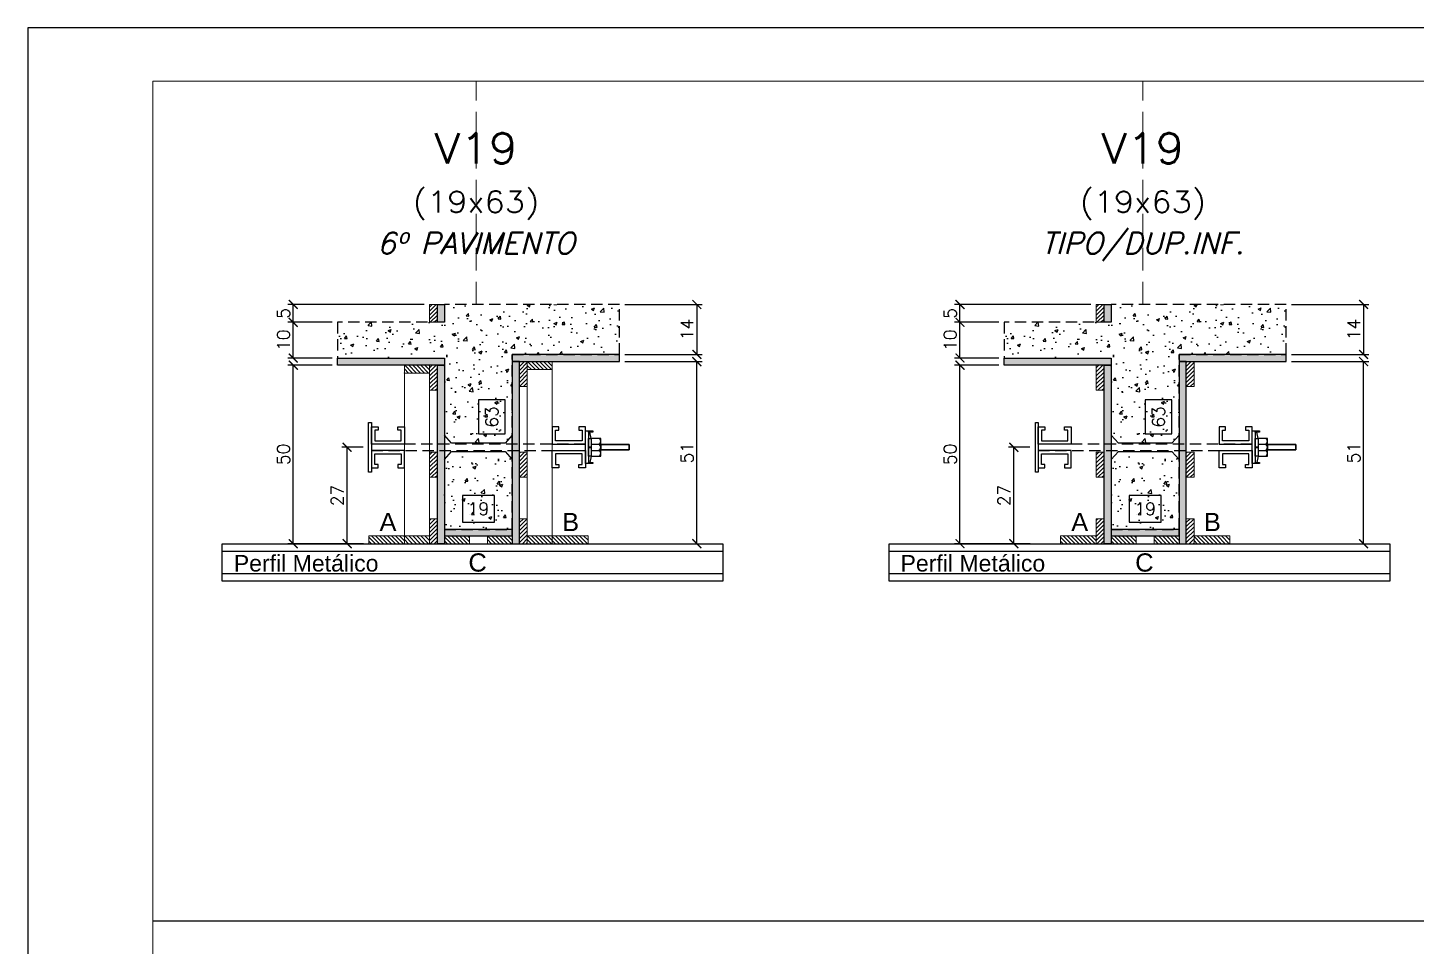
# Model space of a CAD drawing. Extents: x -23436 to 4767, y -4638 to 9755.
# Drawn here: x -17506 to -16729, y 18 to 532 of the extents above; entities that cross this region are included whole.
import ezdxf
from ezdxf.enums import TextEntityAlignment as Align

# ---------------------------------------------------------------- set-up
doc = ezdxf.new("R2010")
doc.units = 0
doc.header["$PDMODE"] = 2
doc.header["$PDSIZE"] = 10
doc.linetypes.add('CABLIN', pattern=[0.35, 0.25, -0.1])
doc.linetypes.add('HIDDEN', pattern=[9.525, 6.35, -3.175])
doc.layers.get('0').update_dxf_attribs({"lineweight": 13})
doc.layers.get('Defpoints').update_dxf_attribs({"lineweight": 13})
for name, color, linetype in [('Barra de Ancoragem', 20, 'Continuous'), ('Concreto', 250, 'HIDDEN'), ('Cota', 4, 'Continuous'), ('Cota Seção (2x)', 4, 'Continuous'), ('Hachura', 252, 'CABLIN'), ('MB Logo', 255, 'Continuous'), ('Painéis', 200, 'Continuous'), ('Perfil Metálico', 224, 'Continuous'), ('Texto de Titulo', 7, 'Continuous'), ('Texto Qtd Sarr', 242, 'Continuous'), ('Tubo de PVC', 51, 'Continuous')]:
    doc.layers.add(name, color=color, linetype=linetype)
for name, color, linetype, lineweight in [('FOLHA MB', 7, 'Continuous', 13), ('Madeira', 100, 'Continuous', 13), ('Texto Seção', 7, 'Continuous', 15)]:
    doc.layers.add(name, color=color, linetype=linetype, lineweight=lineweight)
doc.layers.add('Laje_Perimetro', color=7, linetype='Continuous', plot=False)
doc.styles.add('ARIAL', font='arial.ttf', dxfattribs={"oblique": 15, "height": 25})
doc.styles.add('ROMANS', font='romans.shx')
doc.dimstyles.new('Cota Seção (2x)', dxfattribs={"dimtxt": 7, "dimasz": 5, "dimexe": 3, "dimexo": 3, "dimgap": 2, "dimtad": 3, "dimdec": 1, "dimlfac": 0.5, "dimzin": 12, "dimdsep": 46, "dimtxsty": 'ROMANS', "dimblk": 'ARCHTICK', "dimcen": 0, "dimclrd": 4, "dimclre": 4, "dimclrt": 1, "dimadec": 1, "dimazin": 3, "dimtfac": 1, "dimtdec": 1, "dimtmove": 0, "dimatfit": 3, "dimldrblk": 'OBLIQUE', "dimfxl": 1, "dimtolj": 1, "dimtzin": 12, "dimarcsym": 0})
doc.dimstyles.new('Cota Seção interna', dxfattribs={"dimtxt": 7, "dimasz": 6, "dimexe": 0.18, "dimexo": 2, "dimgap": -4, "dimtad": 3, "dimdec": 1, "dimlfac": 0.5, "dimzin": 12, "dimdsep": 46, "dimtxsty": 'ROMANS', "dimblk": 'ARCHTICK', "dimcen": 0.09, "dimse1": 1, "dimse2": 1, "dimsd1": 1, "dimsd2": 1, "dimclrd": 180, "dimclre": 5, "dimclrt": 1, "dimadec": 0, "dimazin": 3, "dimtfac": 1, "dimtdec": 1, "dimtofl": 0, "dimtmove": 0, "dimatfit": 3, "dimldrblk": 'ARCHTICK', "dimfxl": 1, "dimtolj": 1, "dimtzin": 0, "dimarcsym": 0})
pattern_1 = [(315, (5683.6983, -7986.3843), (1.12253202, 1.12253202), [])]
pattern_2 = [(45, (-8923.2781, 23157.8796), (-1.12253202, 1.12253202), [])]
pattern_3 = [(225, (-25534.1656, -22620.1594), (1.12253202, -1.12253202), [])]
pattern_4 = [(315, (6057.2182, -7986.3843), (1.12253202, 1.12253202), [])]
pattern_5 = [(45, (-8549.7583, 23157.8796), (-1.12253202, 1.12253202), [])]
pattern_6 = [(225, (-25160.6457, -22620.1594), (1.12253202, -1.12253202), [])]

# ---------------------------------------------------------------- blocks, each defined once
blk = doc.blocks.new('A$C169d8357')
at = {"layer": 'FOLHA MB', "color": 1}
for points in [[(0, 1199.94), (0, 149.94), (1485.02, 149.94), (1485.02, 1199.94)], [(70, 1169.94), (70, 179.94), (1455.02, 179.94), (1455.02, 1169.94)]]:
    blk.add_lwpolyline(points, close=True, dxfattribs=at)
blk = doc.blocks.new('*D1081')
at = {"layer": 'Cota Seção (2x)', "color": 180, "lineweight": -2, "transparency": 16777216}
for p, q in [((-17244.92, 270.26), (-17262.92, 270.26)), ((-17262.92, 270.26), (-17262.92, 255.26)), ((-17244.92, 255.26), (-17244.92, 270.26)), ((-17262.92, 255.26), (-17244.92, 255.26))]:
    blk.add_line(p, q, dxfattribs=at)
at = {"layer": 'Defpoints', "color": 0, "transparency": 16777216}
for p in [(-17272.92, 251.26), (-17234.92, 251.26), (-17234.92, 251.26)]:
    blk.add_point(p, dxfattribs=at)
at = {"layer": 'Cota Seção (2x)', "color": 1, "transparency": 16777216, "insert": (-17253.92, 262.76), "char_height": 7, "attachment_point": 5, "style": 'ROMANS'}
blk.add_mtext('\\A1;19', dxfattribs=at)
blk = doc.blocks.new('_ArchTick')
at = {"color": 0, "linetype": 'ByBlock', "const_width": 0.15}
blk.add_lwpolyline([(-0.5, -0.5), (0.5, 0.5)], dxfattribs=at)
blk = doc.blocks.new('*D1082')
at = {"layer": 'Cota', "color": 4, "lineweight": -2, "transparency": 16777216}
for p, q in [((-17171.92, 377.26), (-17128.55, 377.26)), ((-17131.55, 377.26), (-17131.55, 349.26)), ((-17171.92, 349.26), (-17128.55, 349.26))]:
    blk.add_line(p, q, dxfattribs=at)
at = {"layer": 'Defpoints', "color": 0, "transparency": 16777216}
for p in [(-17174.92, 377.26), (-17174.92, 349.26), (-17131.55, 349.26)]:
    blk.add_point(p, dxfattribs=at)
at = {"layer": 'Cota', "color": 4, "lineweight": -2, "transparency": 16777216, "xscale": 5, "yscale": 5, "zscale": 5}
for p, rotation in [((-17131.55, 377.26), 90), ((-17131.55, 349.26), 270)]:
    blk.add_blockref('_ArchTick', p, dxfattribs=dict(at, rotation=rotation))
at = {"layer": 'Cota', "color": 1, "transparency": 16777216, "insert": (-17137.05, 363.26), "char_height": 7, "attachment_point": 5, "rotation": 90, "style": 'ROMANS'}
blk.add_mtext('\\A1;14', dxfattribs=at)
blk = doc.blocks.new('_OBLIQUE')
at = {"color": 0, "linetype": 'ByBlock', "lineweight": -2}
for p, q in [((0, 0), (-1, 0)), ((-0.5, -0.5), (0.5, 0.5))]:
    blk.add_line(p, q, dxfattribs=at)
blk = doc.blocks.new('DSADSAD')
at = {"layer": 'Barra de Ancoragem'}
for p, q in [((-12990.96, 7698.42), (-13009.22, 7698.42)), ((-13005.1, 7696.87), (-13008.63, 7697.64)), ((-12995.08, 7696.87), (-12991.55, 7697.64))]:
    blk.add_line(p, q, dxfattribs=at)
at = {"layer": 'Barra de Ancoragem', "flags": 128}
for points in [[(-13009.22, 7700.2), (-12990.96, 7700.2), (-12990.96, 7698.42), (-13009.22, 7698.42)], [(-13008.63, 7698.42), (-13008.63, 7696.05), (-13009.22, 7696.05), (-13009.22, 7698.42)], [(-12995.08, 7698.42), (-12995.08, 7696.87), (-13005.1, 7696.87), (-13005.1, 7698.42)], [(-12990.96, 7698.42), (-12990.96, 7696.05), (-12991.55, 7696.05), (-12991.55, 7698.42)]]:
    blk.add_lwpolyline(points, close=True, dxfattribs=at)
for points in [[(-13005.1, 7696.87), (-13005.1, 7691.61), (-12995.08, 7691.61), (-12995.08, 7696.87)], [(-13000.38, 7696.87), (-13000.38, 7698.42), (-12999.79, 7698.42), (-12999.79, 7696.87), (-13000.38, 7696.87), (-12999.79, 7696.87)]]:
    blk.add_lwpolyline(points, dxfattribs=at)
for points in [[(-13001.86, 7696.87), (-13001.86, 7692.79, 0.666667), (-12998.32, 7692.79, 0.666667)], [(-12998.32, 7696.87), (-12998.32, 7692.79, 0.729796), (-12995.08, 7692.79, 0.729796)]]:
    blk.add_lwpolyline(points, format="xyb", dxfattribs=at)
at = {"layer": 'Barra de Ancoragem'}
blk.add_arc((-13003.48, 7693.31), 1.7, 197.75636, 342.24364, dxfattribs=at)
blk = doc.blocks.new('*D1083')
at = {"layer": 'Cota', "color": 4, "lineweight": -2, "transparency": 16777216}
for p, q in [((-17318.44, 297.26), (-17330.49, 297.26)), ((-17327.49, 243.26), (-17327.49, 297.26)), ((-17318.32, 243.26), (-17330.49, 243.26))]:
    blk.add_line(p, q, dxfattribs=at)
at = {"layer": 'Defpoints', "color": 0, "transparency": 16777216}
for p in [(-17327.49, 297.26), (-17315.44, 297.26), (-17315.32, 243.26)]:
    blk.add_point(p, dxfattribs=at)
at = {"layer": 'Cota', "color": 4, "lineweight": -2, "transparency": 16777216, "xscale": 5, "yscale": 5, "zscale": 5}
for p, rotation in [((-17327.49, 297.26), 90), ((-17327.49, 243.26), 270)]:
    blk.add_blockref('_ArchTick', p, dxfattribs=dict(at, rotation=rotation))
at = {"layer": 'Cota', "color": 1, "transparency": 16777216, "insert": (-17332.99, 270.26), "char_height": 7, "attachment_point": 5, "rotation": 90, "style": 'ROMANS'}
blk.add_mtext('\\A1;27', dxfattribs=at)
blk = doc.blocks.new('*D1084')
at = {"layer": 'Cota', "color": 4, "lineweight": -2, "transparency": 16777216}
for p, q in [((-17171.92, 345.26), (-17128.55, 345.26)), ((-17131.55, 243.26), (-17131.55, 345.26)), ((-17189.52, 243.26), (-17128.55, 243.26))]:
    blk.add_line(p, q, dxfattribs=at)
at = {"layer": 'Defpoints', "color": 0, "transparency": 16777216}
for p in [(-17174.92, 345.26), (-17131.55, 345.26), (-17192.52, 243.26)]:
    blk.add_point(p, dxfattribs=at)
at = {"layer": 'Cota', "color": 4, "lineweight": -2, "transparency": 16777216, "xscale": 5, "yscale": 5, "zscale": 5}
for p, rotation in [((-17131.55, 345.26), 90), ((-17131.55, 243.26), 270)]:
    blk.add_blockref('_ArchTick', p, dxfattribs=dict(at, rotation=rotation))
at = {"layer": 'Cota', "color": 1, "transparency": 16777216, "insert": (-17137.05, 294.26), "char_height": 7, "attachment_point": 5, "rotation": 90, "style": 'ROMANS'}
blk.add_mtext('\\A1;51', dxfattribs=at)
blk = doc.blocks.new('*D1085')
at = {"layer": 'Cota Seção (2x)', "color": 180, "lineweight": -2, "transparency": 16777216}
for p, q in [((-17238.92, 323.76), (-17253.92, 323.76)), ((-17253.92, 323.76), (-17253.92, 304.76)), ((-17238.92, 304.76), (-17238.92, 323.76)), ((-17253.92, 304.76), (-17238.92, 304.76))]:
    blk.add_line(p, q, dxfattribs=at)
at = {"layer": 'Defpoints', "color": 0, "transparency": 16777216}
for p in [(-17234.92, 377.26), (-17234.92, 377.26), (-17234.92, 251.26)]:
    blk.add_point(p, dxfattribs=at)
at = {"layer": 'Cota Seção (2x)', "color": 1, "transparency": 16777216, "insert": (-17246.42, 314.26), "char_height": 7, "attachment_point": 5, "rotation": 90, "style": 'ROMANS'}
blk.add_mtext('\\A1;63', dxfattribs=at)
blk = doc.blocks.new('*D1078')
at = {"layer": 'Cota', "color": 4, "lineweight": -2, "transparency": 16777216}
for p, q in [((-17335.92, 343.26), (-17360.65, 343.26)), ((-17357.65, 243.26), (-17357.65, 343.26)), ((-17318.32, 243.26), (-17360.65, 243.26))]:
    blk.add_line(p, q, dxfattribs=at)
at = {"layer": 'Defpoints', "color": 0, "transparency": 16777216}
for p in [(-17357.65, 343.26), (-17332.92, 343.26), (-17315.32, 243.26)]:
    blk.add_point(p, dxfattribs=at)
at = {"layer": 'Cota', "color": 4, "lineweight": -2, "transparency": 16777216, "xscale": 5, "yscale": 5, "zscale": 5}
for p, rotation in [((-17357.65, 343.26), 90), ((-17357.65, 243.26), 270)]:
    blk.add_blockref('_ArchTick', p, dxfattribs=dict(at, rotation=rotation))
at = {"layer": 'Cota', "color": 1, "transparency": 16777216, "insert": (-17363.15, 293.26), "char_height": 7, "attachment_point": 5, "rotation": 90, "style": 'ROMANS'}
blk.add_mtext('\\A1;50', dxfattribs=at)
blk = doc.blocks.new('*D1079')
at = {"layer": 'Cota', "color": 4, "lineweight": -2, "transparency": 16777216}
for p, q in [((-17335.92, 367.26), (-17360.65, 367.26)), ((-17357.65, 347.26), (-17357.65, 367.26)), ((-17335.92, 347.26), (-17360.65, 347.26))]:
    blk.add_line(p, q, dxfattribs=at)
at = {"layer": 'Defpoints', "color": 0, "transparency": 16777216}
for p in [(-17357.65, 367.26), (-17332.92, 367.26), (-17332.92, 347.26)]:
    blk.add_point(p, dxfattribs=at)
at = {"layer": 'Cota', "color": 4, "lineweight": -2, "transparency": 16777216, "xscale": 5, "yscale": 5, "zscale": 5}
for p, rotation in [((-17357.65, 367.26), 90), ((-17357.65, 347.26), 270)]:
    blk.add_blockref('_ArchTick', p, dxfattribs=dict(at, rotation=rotation))
at = {"layer": 'Cota', "color": 1, "transparency": 16777216, "insert": (-17363.15, 357.26), "char_height": 7, "attachment_point": 5, "rotation": 90, "style": 'ROMANS'}
blk.add_mtext('\\A1;10', dxfattribs=at)
blk = doc.blocks.new('*D1080')
at = {"layer": 'Cota', "color": 4, "lineweight": -2, "transparency": 16777216}
for p, q in [((-17284.32, 377.26), (-17360.65, 377.26)), ((-17357.65, 367.26), (-17357.65, 377.26)), ((-17335.92, 367.26), (-17360.65, 367.26))]:
    blk.add_line(p, q, dxfattribs=at)
at = {"layer": 'Defpoints', "color": 0, "transparency": 16777216}
for p in [(-17357.65, 377.26), (-17281.32, 377.26), (-17332.92, 367.26)]:
    blk.add_point(p, dxfattribs=at)
at = {"layer": 'Cota', "color": 4, "lineweight": -2, "transparency": 16777216, "xscale": 5, "yscale": 5, "zscale": 5}
for p, rotation in [((-17357.65, 377.26), 90), ((-17357.65, 367.26), 270)]:
    blk.add_blockref('_ArchTick', p, dxfattribs=dict(at, rotation=rotation))
at = {"layer": 'Cota', "color": 1, "transparency": 16777216, "insert": (-17363.15, 372.26), "char_height": 7, "attachment_point": 5, "rotation": 90, "style": 'ROMANS'}
blk.add_mtext('\\A1;5', dxfattribs=at)
blk = doc.blocks.new('titulo1')
at = {"layer": 'Defpoints', "color": 252, "linetype": 'HIDDEN', "ltscale": 2}
blk.add_line((0, 0), (0, 125), dxfattribs=at)
at = {"layer": 'Defpoints', "style": 'ROMANS', "oblique": 15}
blk.add_attdef('FOLHA', text='', height=10, dxfattribs=at).set_placement((0, 15.58), align=Align.MIDDLE_CENTER)
at = {"layer": 'Texto Qtd Sarr', "color": 3, "style": 'ROMANS', "oblique": 15}
for tag, height, p in [('TITULO', 17, (0, 71.45)), ('SEÇÃO', 12, (0, 41.55))]:
    blk.add_attdef(tag, text='', height=height, dxfattribs=at).set_placement(p, align=Align.MIDDLE_CENTER)
blk = doc.blocks.new('*D1070')
at = {"layer": 'Cota Seção (2x)', "color": 180, "lineweight": -2, "transparency": 16777216}
for p, q in [((-16871.4, 270.26), (-16889.4, 270.26)), ((-16889.4, 270.26), (-16889.4, 255.26)), ((-16871.4, 255.26), (-16871.4, 270.26)), ((-16889.4, 255.26), (-16871.4, 255.26))]:
    blk.add_line(p, q, dxfattribs=at)
at = {"layer": 'Defpoints', "color": 0, "transparency": 16777216}
for p in [(-16899.4, 251.26), (-16861.4, 251.26), (-16861.4, 251.26)]:
    blk.add_point(p, dxfattribs=at)
at = {"layer": 'Cota Seção (2x)', "color": 1, "transparency": 16777216, "insert": (-16880.4, 262.76), "char_height": 7, "attachment_point": 5, "style": 'ROMANS'}
blk.add_mtext('\\A1;19', dxfattribs=at)
blk = doc.blocks.new('*D1071')
at = {"layer": 'Cota', "color": 4, "lineweight": -2, "transparency": 16777216}
for p, q in [((-16798.4, 377.26), (-16755.03, 377.26)), ((-16758.03, 377.26), (-16758.03, 349.26)), ((-16798.4, 349.26), (-16755.03, 349.26))]:
    blk.add_line(p, q, dxfattribs=at)
at = {"layer": 'Defpoints', "color": 0, "transparency": 16777216}
for p in [(-16801.4, 377.26), (-16801.4, 349.26), (-16758.03, 349.26)]:
    blk.add_point(p, dxfattribs=at)
at = {"layer": 'Cota', "color": 4, "lineweight": -2, "transparency": 16777216, "xscale": 5, "yscale": 5, "zscale": 5}
for p, rotation in [((-16758.03, 377.26), 90), ((-16758.03, 349.26), 270)]:
    blk.add_blockref('_ArchTick', p, dxfattribs=dict(at, rotation=rotation))
at = {"layer": 'Cota', "color": 1, "transparency": 16777216, "insert": (-16763.53, 363.26), "char_height": 7, "attachment_point": 5, "rotation": 90, "style": 'ROMANS'}
blk.add_mtext('\\A1;14', dxfattribs=at)
blk = doc.blocks.new('*D1072')
at = {"layer": 'Cota', "color": 4, "lineweight": -2, "transparency": 16777216}
for p, q in [((-16944.92, 297.26), (-16956.97, 297.26)), ((-16953.97, 243.26), (-16953.97, 297.26)), ((-16944.8, 243.26), (-16956.97, 243.26))]:
    blk.add_line(p, q, dxfattribs=at)
at = {"layer": 'Defpoints', "color": 0, "transparency": 16777216}
for p in [(-16953.97, 297.26), (-16941.92, 297.26), (-16941.8, 243.26)]:
    blk.add_point(p, dxfattribs=at)
at = {"layer": 'Cota', "color": 4, "lineweight": -2, "transparency": 16777216, "xscale": 5, "yscale": 5, "zscale": 5}
for p, rotation in [((-16953.97, 297.26), 90), ((-16953.97, 243.26), 270)]:
    blk.add_blockref('_ArchTick', p, dxfattribs=dict(at, rotation=rotation))
at = {"layer": 'Cota', "color": 1, "transparency": 16777216, "insert": (-16959.47, 270.26), "char_height": 7, "attachment_point": 5, "rotation": 90, "style": 'ROMANS'}
blk.add_mtext('\\A1;27', dxfattribs=at)
blk = doc.blocks.new('*D1073')
at = {"layer": 'Cota', "color": 4, "lineweight": -2, "transparency": 16777216}
for p, q in [((-16798.4, 345.26), (-16755.03, 345.26)), ((-16758.03, 243.26), (-16758.03, 345.26)), ((-16816, 243.26), (-16755.03, 243.26))]:
    blk.add_line(p, q, dxfattribs=at)
at = {"layer": 'Defpoints', "color": 0, "transparency": 16777216}
for p in [(-16801.4, 345.26), (-16758.03, 345.26), (-16819, 243.26)]:
    blk.add_point(p, dxfattribs=at)
at = {"layer": 'Cota', "color": 4, "lineweight": -2, "transparency": 16777216, "xscale": 5, "yscale": 5, "zscale": 5}
for p, rotation in [((-16758.03, 345.26), 90), ((-16758.03, 243.26), 270)]:
    blk.add_blockref('_ArchTick', p, dxfattribs=dict(at, rotation=rotation))
at = {"layer": 'Cota', "color": 1, "transparency": 16777216, "insert": (-16763.53, 294.26), "char_height": 7, "attachment_point": 5, "rotation": 90, "style": 'ROMANS'}
blk.add_mtext('\\A1;51', dxfattribs=at)
blk = doc.blocks.new('*D1074')
at = {"layer": 'Cota Seção (2x)', "color": 180, "lineweight": -2, "transparency": 16777216}
for p, q in [((-16865.4, 323.76), (-16880.4, 323.76)), ((-16880.4, 323.76), (-16880.4, 304.76)), ((-16865.4, 304.76), (-16865.4, 323.76)), ((-16880.4, 304.76), (-16865.4, 304.76))]:
    blk.add_line(p, q, dxfattribs=at)
at = {"layer": 'Defpoints', "color": 0, "transparency": 16777216}
for p in [(-16861.4, 377.26), (-16861.4, 377.26), (-16861.4, 251.26)]:
    blk.add_point(p, dxfattribs=at)
at = {"layer": 'Cota Seção (2x)', "color": 1, "transparency": 16777216, "insert": (-16872.9, 314.26), "char_height": 7, "attachment_point": 5, "rotation": 90, "style": 'ROMANS'}
blk.add_mtext('\\A1;63', dxfattribs=at)
blk = doc.blocks.new('*D1075')
at = {"layer": 'Cota', "color": 4, "lineweight": -2, "transparency": 16777216}
for p, q in [((-16962.4, 343.26), (-16987.13, 343.26)), ((-16984.13, 243.26), (-16984.13, 343.26)), ((-16944.8, 243.26), (-16987.13, 243.26))]:
    blk.add_line(p, q, dxfattribs=at)
at = {"layer": 'Defpoints', "color": 0, "transparency": 16777216}
for p in [(-16984.13, 343.26), (-16959.4, 343.26), (-16941.8, 243.26)]:
    blk.add_point(p, dxfattribs=at)
at = {"layer": 'Cota', "color": 4, "lineweight": -2, "transparency": 16777216, "xscale": 5, "yscale": 5, "zscale": 5}
for p, rotation in [((-16984.13, 343.26), 90), ((-16984.13, 243.26), 270)]:
    blk.add_blockref('_ArchTick', p, dxfattribs=dict(at, rotation=rotation))
at = {"layer": 'Cota', "color": 1, "transparency": 16777216, "insert": (-16989.63, 293.26), "char_height": 7, "attachment_point": 5, "rotation": 90, "style": 'ROMANS'}
blk.add_mtext('\\A1;50', dxfattribs=at)
blk = doc.blocks.new('*D1076')
at = {"layer": 'Cota', "color": 4, "lineweight": -2, "transparency": 16777216}
for p, q in [((-16962.4, 367.26), (-16987.13, 367.26)), ((-16984.13, 347.26), (-16984.13, 367.26)), ((-16962.4, 347.26), (-16987.13, 347.26))]:
    blk.add_line(p, q, dxfattribs=at)
at = {"layer": 'Defpoints', "color": 0, "transparency": 16777216}
for p in [(-16984.13, 367.26), (-16959.4, 367.26), (-16959.4, 347.26)]:
    blk.add_point(p, dxfattribs=at)
at = {"layer": 'Cota', "color": 4, "lineweight": -2, "transparency": 16777216, "xscale": 5, "yscale": 5, "zscale": 5}
for p, rotation in [((-16984.13, 367.26), 90), ((-16984.13, 347.26), 270)]:
    blk.add_blockref('_ArchTick', p, dxfattribs=dict(at, rotation=rotation))
at = {"layer": 'Cota', "color": 1, "transparency": 16777216, "insert": (-16989.63, 357.26), "char_height": 7, "attachment_point": 5, "rotation": 90, "style": 'ROMANS'}
blk.add_mtext('\\A1;10', dxfattribs=at)
blk = doc.blocks.new('*D1077')
at = {"layer": 'Cota', "color": 4, "lineweight": -2, "transparency": 16777216}
for p, q in [((-16910.8, 377.26), (-16987.13, 377.26)), ((-16984.13, 367.26), (-16984.13, 377.26)), ((-16962.4, 367.26), (-16987.13, 367.26))]:
    blk.add_line(p, q, dxfattribs=at)
at = {"layer": 'Defpoints', "color": 0, "transparency": 16777216}
for p in [(-16984.13, 377.26), (-16907.8, 377.26), (-16959.4, 367.26)]:
    blk.add_point(p, dxfattribs=at)
at = {"layer": 'Cota', "color": 4, "lineweight": -2, "transparency": 16777216, "xscale": 5, "yscale": 5, "zscale": 5}
for p, rotation in [((-16984.13, 377.26), 90), ((-16984.13, 367.26), 270)]:
    blk.add_blockref('_ArchTick', p, dxfattribs=dict(at, rotation=rotation))
at = {"layer": 'Cota', "color": 1, "transparency": 16777216, "insert": (-16989.63, 372.26), "char_height": 7, "attachment_point": 5, "rotation": 90, "style": 'ROMANS'}
blk.add_mtext('\\A1;5', dxfattribs=at)

msp = doc.modelspace()

# ---------------------------------------------------------------- hatches: boundary and pattern name
at = {"layer": 'Concreto'}
h = msp.add_hatch(dxfattribs=at)
h.set_pattern_fill('AR-CONC', color=256, scale=2.5)
h.set_pattern_definition([(50, (3050.614, 55.398), (17.931505, -1.568803), [1.875, -20.625]), (355, (3050.614, 55.398), (-3.468783, 18.804803), [1.5, -16.5]), (100.45144, (3052.109, 55.267), (14.462721, 17.236), [1.593505, -17.528553]), (46.1842, (3050.614, 60.398), (26.681033, -4.137982), [2.8125, -30.9375]), (96.63564, (3052.838, 60.053), (23.36655, 24.352965), [2.39026, -26.292844]), (351.18416, (3050.614, 60.398), (23.36655, 24.352965), [2.25, -24.75]), (21, (3053.114, 59.148), (14.922676, -10.065472), [1.875, -20.625]), (326, (3053.114, 59.148), (6.082883, 18.128751), [1.5, -16.5]), (71.45144, (3054.358, 58.31), (21.00556, 8.063279), [1.593505, -17.528553]), (37.5, (3050.6143, 55.398), (0.3039964, 8.3223463), [0, -16.3, 0, -16.75, 0, -16.5625]), (7.5, (3050.614, 55.398), (6.5767384, 9.8602928), [0, -9.55, 0, -15.925, 0, -6.3125]), (327.5, (3045.0393, 55.398), (13.345561, -0.5638718), [0, -6.25, 0, -19.5, 0, -25.875]), (317.5, (3042.539, 55.398), (14.579654, 2.5026246), [0, -8.125, 0, -12.95, 0, -18.375])])
h.paths.add_polyline_path([(-17234.92, 290.48), (-17238.92, 294.98), (-17268.92, 294.98), (-17272.92, 290.48), (-17272.92, 251.26), (-17234.92, 251.26)])
h.paths.add_polyline_path([(-17234.92, 349.26), (-17174.92, 349.26), (-17174.92, 377.26), (-17272.92, 377.26), (-17272.92, 367.26), (-17276.92, 367.26), (-17281.32, 367.26), (-17332.92, 367.26), (-17332.92, 347.26), (-17272.92, 347.26), (-17272.92, 343.26), (-17272.92, 304.04), (-17268.92, 299.54), (-17238.92, 299.54), (-17234.92, 304.04), (-17234.92, 345.26)])
h.paths.add_polyline_path([(-17260.67, 257.51), (-17247.17, 257.51), (-17247.17, 268.01), (-17260.67, 268.01)], flags=24)
h.paths.add_polyline_path([(-17241.17, 307.01), (-17241.17, 321.51), (-17251.67, 321.51), (-17251.67, 307.01)], flags=24)
h = msp.add_hatch(dxfattribs=at)
h.set_pattern_fill('AR-CONC', color=256, scale=2.5)
h.set_pattern_definition([(50, (3424.134, 55.398), (17.931505, -1.568803), [1.875, -20.625]), (355, (3424.134, 55.398), (-3.468783, 18.804803), [1.5, -16.5]), (100.45144, (3425.628, 55.267), (14.462721, 17.236), [1.593505, -17.528553]), (46.1842, (3424.134, 60.398), (26.681033, -4.137982), [2.8125, -30.9375]), (96.63564, (3426.358, 60.053), (23.36655, 24.352965), [2.39026, -26.292844]), (351.18416, (3424.134, 60.398), (23.36655, 24.352965), [2.25, -24.75]), (21, (3426.634, 59.148), (14.922676, -10.065472), [1.875, -20.625]), (326, (3426.634, 59.148), (6.082883, 18.128751), [1.5, -16.5]), (71.45144, (3427.878, 58.31), (21.00556, 8.063279), [1.593505, -17.528553]), (37.5, (3424.134, 55.398), (0.3039964, 8.3223463), [0, -16.3, 0, -16.75, 0, -16.5625]), (7.5, (3424.134, 55.398), (6.5767384, 9.8602928), [0, -9.55, 0, -15.925, 0, -6.3125]), (327.5, (3418.559, 55.398), (13.345561, -0.5638718), [0, -6.25, 0, -19.5, 0, -25.875]), (317.5, (3416.059, 55.398), (14.579654, 2.5026246), [0, -8.125, 0, -12.95, 0, -18.375])])
h.paths.add_polyline_path([(-16861.4, 290.48), (-16865.4, 294.98), (-16895.4, 294.98), (-16899.4, 290.48), (-16899.4, 251.26), (-16861.4, 251.26)])
h.paths.add_polyline_path([(-16861.4, 349.26), (-16801.4, 349.26), (-16801.4, 377.26), (-16899.4, 377.26), (-16899.4, 367.26), (-16903.4, 367.26), (-16907.8, 367.26), (-16959.4, 367.26), (-16959.4, 347.26), (-16899.4, 347.26), (-16899.4, 343.26), (-16899.4, 304.04), (-16895.4, 299.54), (-16865.4, 299.54), (-16861.4, 304.04), (-16861.4, 345.26)])
h.paths.add_polyline_path([(-16887.15, 257.51), (-16873.65, 257.51), (-16873.65, 268.01), (-16887.15, 268.01)], flags=24)
h.paths.add_polyline_path([(-16867.65, 307.01), (-16867.65, 321.51), (-16878.15, 321.51), (-16878.15, 307.01)], flags=24)
at = {"layer": 'Hachura'}
h = msp.add_hatch(dxfattribs=at)
h.set_pattern_fill('ANSI31', color=256, scale=0.5, angle=360, style=0)
h.set_pattern_definition([(45, (-8923.2781, 23281.8796), (-1.12253202, 1.12253202), [])])
h.paths.add_polyline_path([(-17281.32, 367.26), (-17276.92, 367.26), (-17276.92, 377.26), (-17281.32, 377.26)])
h = msp.add_hatch(color=256, dxfattribs=at)
h.dxf.hatch_style = 1
h.paths.add_polyline_path([(-17276.92, 377.26), (-17272.92, 377.26), (-17272.92, 367.26), (-17276.92, 367.26)])
h = msp.add_hatch(dxfattribs=at)
h.set_pattern_fill('ANSI31', color=256, scale=0.5, angle=360, style=0)
h.set_pattern_definition([(45, (-8549.7583, 23281.8796), (-1.12253202, 1.12253202), [])])
h.paths.add_polyline_path([(-16907.8, 367.26), (-16903.4, 367.26), (-16903.4, 377.26), (-16907.8, 377.26)])
h = msp.add_hatch(color=256, dxfattribs=at)
h.dxf.hatch_style = 1
h.paths.add_polyline_path([(-16903.4, 377.26), (-16899.4, 377.26), (-16899.4, 367.26), (-16903.4, 367.26)])
h = msp.add_hatch(color=256, dxfattribs=at)
h.dxf.hatch_style = 1
h.paths.add_polyline_path([(-17332.92, 343.26), (-17332.92, 347.26), (-17272.92, 347.26), (-17272.92, 343.26)])
h = msp.add_hatch(dxfattribs=at)
h.set_pattern_fill('ANSI31', color=256, scale=0.5, angle=270, style=0)
h.set_pattern_definition([(315, (5637.2983, -7890.7843), (1.12253202, 1.12253202), [])])
h.paths.add_polyline_path([(-17281.32, 338.86), (-17281.32, 343.26), (-17295.32, 343.26), (-17295.32, 338.86)])
h = msp.add_hatch(dxfattribs=at)
h.set_pattern_fill('ANSI31', color=256, scale=0.5, angle=180, style=0)
h.set_pattern_definition([(225, (-25534.1656, -22571.3607), (1.12253202, -1.12253202), [])])
h.paths.add_polyline_path([(-17276.92, 343.26), (-17281.32, 343.26), (-17281.32, 329.26), (-17276.92, 329.26)])
h = msp.add_hatch(color=256, dxfattribs=at)
h.dxf.hatch_style = 1
h.paths.add_polyline_path([(-17276.92, 343.26), (-17272.92, 343.26), (-17272.92, 243.26), (-17276.92, 243.26)])
h = msp.add_hatch(color=256, dxfattribs=at)
h.dxf.hatch_style = 1
h.paths.add_polyline_path([(-17174.92, 345.26), (-17174.92, 349.26), (-17234.92, 349.26), (-17234.92, 345.26)])
h = msp.add_hatch(color=256, dxfattribs=at)
h.dxf.hatch_style = 1
h.paths.add_polyline_path([(-17230.92, 345.26), (-17234.92, 345.26), (-17234.92, 243.26), (-17230.92, 243.26)])
h = msp.add_hatch(dxfattribs=at)
h.set_pattern_fill('ANSI31', color=256, scale=0.5, angle=180, style=0)
h.set_pattern_definition([(225, (-25534.1656, -22569.3607), (1.12253202, -1.12253202), [])])
h.paths.add_polyline_path([(-17230.92, 345.26), (-17226.52, 345.26), (-17226.52, 331.26), (-17230.92, 331.26)])
h = msp.add_hatch(dxfattribs=at)
h.set_pattern_fill('ANSI31', color=256, scale=0.5, angle=270, style=0)
h.set_pattern_definition([(315, (5706.0983, -7888.7843), (1.12253202, 1.12253202), [])])
h.paths.add_polyline_path([(-17212.52, 340.86), (-17212.52, 345.26), (-17226.52, 345.26), (-17226.52, 340.86)])
h = msp.add_hatch(color=256, dxfattribs=at)
h.dxf.hatch_style = 1
h.paths.add_polyline_path([(-16959.4, 343.26), (-16959.4, 347.26), (-16899.4, 347.26), (-16899.4, 343.26)])
h = msp.add_hatch(dxfattribs=at)
h.set_pattern_fill('ANSI31', color=256, scale=0.5, angle=180, style=0)
h.set_pattern_definition([(225, (-25160.6457, -22571.3607), (1.12253202, -1.12253202), [])])
h.paths.add_polyline_path([(-16903.4, 343.26), (-16907.8, 343.26), (-16907.8, 329.26), (-16903.4, 329.26)])
h = msp.add_hatch(color=256, dxfattribs=at)
h.dxf.hatch_style = 1
h.paths.add_polyline_path([(-16903.4, 343.26), (-16899.4, 343.26), (-16899.4, 243.26), (-16903.4, 243.26)])
h = msp.add_hatch(color=256, dxfattribs=at)
h.dxf.hatch_style = 1
h.paths.add_polyline_path([(-16801.4, 345.26), (-16801.4, 349.26), (-16861.4, 349.26), (-16861.4, 345.26)])
h = msp.add_hatch(color=256, dxfattribs=at)
h.dxf.hatch_style = 1
h.paths.add_polyline_path([(-16857.4, 345.26), (-16861.4, 345.26), (-16861.4, 243.26), (-16857.4, 243.26)])
h = msp.add_hatch(dxfattribs=at)
h.set_pattern_fill('ANSI31', color=256, scale=0.5, angle=180, style=0)
h.set_pattern_definition([(225, (-25160.6457, -22569.3607), (1.12253202, -1.12253202), [])])
h.paths.add_polyline_path([(-16857.4, 345.26), (-16853, 345.26), (-16853, 331.26), (-16857.4, 331.26)])
h = msp.add_hatch(dxfattribs=at)
h.set_pattern_fill('ANSI31', color=256, scale=0.5, angle=180, style=0)
h.set_pattern_definition(pattern_3)
h.paths.add_polyline_path([(-17276.92, 294.46), (-17281.32, 294.46), (-17281.32, 280.46), (-17276.92, 280.46)])
h = msp.add_hatch(dxfattribs=at)
h.set_pattern_fill('ANSI31', color=256, scale=0.5, angle=180, style=0)
h.set_pattern_definition(pattern_3)
h.paths.add_polyline_path([(-17230.92, 294.46), (-17226.52, 294.46), (-17226.52, 280.46), (-17230.92, 280.46)])
h = msp.add_hatch(dxfattribs=at)
h.set_pattern_fill('ANSI31', color=256, scale=0.5, angle=180, style=0)
h.set_pattern_definition(pattern_6)
h.paths.add_polyline_path([(-16903.4, 294.46), (-16907.8, 294.46), (-16907.8, 280.46), (-16903.4, 280.46)])
h = msp.add_hatch(dxfattribs=at)
h.set_pattern_fill('ANSI31', color=256, scale=0.5, angle=180, style=0)
h.set_pattern_definition(pattern_6)
h.paths.add_polyline_path([(-16857.4, 294.46), (-16853, 294.46), (-16853, 280.46), (-16857.4, 280.46)])
h = msp.add_hatch(dxfattribs=at)
h.set_pattern_fill('ANSI31', color=256, scale=0.5, angle=360, style=0)
h.set_pattern_definition(pattern_2)
h.paths.add_polyline_path([(-17281.32, 243.26), (-17276.92, 243.26), (-17276.92, 257.26), (-17281.32, 257.26)])
h = msp.add_hatch(dxfattribs=at)
h.set_pattern_fill('ANSI31', color=256, scale=0.5, angle=360, style=0)
h.set_pattern_definition(pattern_2)
h.paths.add_polyline_path([(-17226.52, 243.26), (-17230.92, 243.26), (-17230.92, 257.26), (-17226.52, 257.26)])
h = msp.add_hatch(dxfattribs=at)
h.set_pattern_fill('ANSI31', color=256, scale=0.5, angle=360, style=0)
h.set_pattern_definition(pattern_5)
h.paths.add_polyline_path([(-16907.8, 243.26), (-16903.4, 243.26), (-16903.4, 257.26), (-16907.8, 257.26)])
h = msp.add_hatch(dxfattribs=at)
h.set_pattern_fill('ANSI31', color=256, scale=0.5, angle=360, style=0)
h.set_pattern_definition(pattern_5)
h.paths.add_polyline_path([(-16853, 243.26), (-16857.4, 243.26), (-16857.4, 257.26), (-16853, 257.26)])
h = msp.add_hatch(color=256, dxfattribs=at)
h.dxf.hatch_style = 1
h.paths.add_polyline_path([(-17234.92, 247.66), (-17234.92, 251.26), (-17272.92, 251.26), (-17272.92, 247.66)])
h = msp.add_hatch(color=256, dxfattribs=at)
h.dxf.hatch_style = 1
h.paths.add_polyline_path([(-16861.4, 247.66), (-16861.4, 251.26), (-16899.4, 251.26), (-16899.4, 247.66)])
h = msp.add_hatch(dxfattribs=at)
h.set_pattern_fill('ANSI31', color=256, scale=0.5, angle=270, style=0)
h.set_pattern_definition([(315, (5679.2983, -7986.3843), (1.12253202, 1.12253202), [])])
h.paths.add_polyline_path([(-17315.32, 243.26), (-17315.32, 247.66), (-17295.32, 247.66), (-17295.32, 243.26)])
h = msp.add_hatch(dxfattribs=at)
h.set_pattern_fill('ANSI31', color=256, scale=0.5, angle=270, style=0)
h.set_pattern_definition([(315, (5637.2983, -7986.3843), (1.12253202, 1.12253202), [])])
h.paths.add_polyline_path([(-17281.32, 243.26), (-17281.32, 247.66), (-17295.32, 247.66), (-17295.32, 243.26)])
h = msp.add_hatch(dxfattribs=at)
h.set_pattern_fill('ANSI31', color=256, scale=0.5, angle=270, style=0)
h.set_pattern_definition(pattern_1)
h.paths.add_polyline_path([(-17272.92, 243.26), (-17272.92, 247.66), (-17258.92, 247.66), (-17258.92, 243.26)])
h = msp.add_hatch(dxfattribs=at)
h.set_pattern_fill('ANSI31', color=256, scale=0.5, angle=270, style=0)
h.set_pattern_definition(pattern_1)
h.paths.add_polyline_path([(-17234.92, 243.26), (-17234.92, 247.66), (-17248.92, 247.66), (-17248.92, 243.26)])
h = msp.add_hatch(dxfattribs=at)
h.set_pattern_fill('ANSI31', color=256, scale=0.5, angle=270, style=0)
h.set_pattern_definition([(315, (5706.0983, -7986.3843), (1.12253202, 1.12253202), [])])
h.paths.add_polyline_path([(-17212.52, 243.26), (-17212.52, 247.66), (-17226.52, 247.66), (-17226.52, 243.26)])
h = msp.add_hatch(dxfattribs=at)
h.set_pattern_fill('ANSI31', color=256, scale=0.5, angle=270, style=0)
h.set_pattern_definition([(315, (5688.0983, -7986.3843), (1.12253202, 1.12253202), [])])
h.paths.add_polyline_path([(-17192.52, 243.26), (-17192.52, 247.66), (-17212.52, 247.66), (-17212.52, 243.26)])
h = msp.add_hatch(dxfattribs=at)
h.set_pattern_fill('ANSI31', color=256, scale=0.5, angle=270, style=0)
h.set_pattern_definition([(315, (6066.8182, -7986.3843), (1.12253202, 1.12253202), [])])
h.paths.add_polyline_path([(-16927.8, 243.26), (-16927.8, 247.66), (-16907.8, 247.66), (-16907.8, 243.26)])
h = msp.add_hatch(dxfattribs=at)
h.set_pattern_fill('ANSI31', color=256, scale=0.5, angle=270, style=0)
h.set_pattern_definition(pattern_4)
h.paths.add_polyline_path([(-16899.4, 243.26), (-16899.4, 247.66), (-16885.4, 247.66), (-16885.4, 243.26)])
h = msp.add_hatch(dxfattribs=at)
h.set_pattern_fill('ANSI31', color=256, scale=0.5, angle=270, style=0)
h.set_pattern_definition(pattern_4)
h.paths.add_polyline_path([(-16861.4, 243.26), (-16861.4, 247.66), (-16875.4, 247.66), (-16875.4, 243.26)])
h = msp.add_hatch(dxfattribs=at)
h.set_pattern_fill('ANSI31', color=256, scale=0.5, angle=270, style=0)
h.set_pattern_definition([(315, (6047.6182, -7986.3843), (1.12253202, 1.12253202), [])])
h.paths.add_polyline_path([(-16833, 243.26), (-16833, 247.66), (-16853, 247.66), (-16853, 243.26)])

# ---------------------------------------------------------------- linework, layer by layer
at = {"layer": 'Barra de Ancoragem', "flags": 128}
for points in [[(-17315.44, 283.39), (-17315.44, 311.13), (-17313.84, 311.13), (-17313.84, 283.39)], [(-16941.92, 283.39), (-16941.92, 311.13), (-16940.32, 311.13), (-16940.32, 283.39)]]:
    msp.add_lwpolyline(points, close=True, dxfattribs=at)
at = {"layer": 'Barra de Ancoragem'}
for points in [[(-17313.84, 308.74), (-17312, 308.74), (-17310.15, 308.74), (-17310.15, 306.89), (-17312, 306.89), (-17312, 300.88), (-17297.17, 300.88), (-17297.17, 306.89), (-17299.02, 306.89), (-17299.02, 308.74), (-17297.17, 308.74), (-17295.32, 308.74), (-17295.32, 299.04), (-17313.84, 299.04)], [(-17194, 308.74), (-17195.85, 308.74), (-17197.7, 308.74), (-17197.7, 306.89), (-17195.85, 306.89), (-17195.85, 300.88), (-17210.67, 300.88), (-17210.67, 306.89), (-17208.83, 306.89), (-17208.83, 308.74), (-17210.67, 308.74), (-17212.52, 308.74), (-17212.52, 299.04), (-17194, 299.04)], [(-16940.32, 308.74), (-16938.48, 308.74), (-16936.63, 308.74), (-16936.63, 306.89), (-16938.48, 306.89), (-16938.48, 300.88), (-16923.65, 300.88), (-16923.65, 306.89), (-16925.5, 306.89), (-16925.5, 308.74), (-16923.65, 308.74), (-16921.8, 308.74), (-16921.8, 299.04), (-16940.32, 299.04)], [(-16820.48, 308.74), (-16822.33, 308.74), (-16824.18, 308.74), (-16824.18, 306.89), (-16822.33, 306.89), (-16822.33, 300.88), (-16837.15, 300.88), (-16837.15, 306.89), (-16835.31, 306.89), (-16835.31, 308.74), (-16837.15, 308.74), (-16839, 308.74), (-16839, 299.04), (-16820.48, 299.04)], [(-17185.41, 298.73), (-17169.51, 298.73), (-17169.51, 295.79), (-17185.41, 295.79)], [(-17169.51, 295.79), (-17169.51, 298.73), (-17185.41, 298.73), (-17185.41, 295.79)], [(-16811.89, 298.73), (-16795.99, 298.73), (-16795.99, 295.79), (-16811.89, 295.79)], [(-16795.99, 295.79), (-16795.99, 298.73), (-16811.89, 298.73), (-16811.89, 295.79)], [(-17313.84, 285.78), (-17312, 285.78), (-17310.15, 285.78), (-17310.15, 287.63), (-17312, 287.63), (-17312, 293.64), (-17297.17, 293.64), (-17297.17, 287.63), (-17299.02, 287.63), (-17299.02, 285.78), (-17297.17, 285.78), (-17295.32, 285.78), (-17295.32, 295.48), (-17313.84, 295.48)], [(-17194, 285.78), (-17195.85, 285.78), (-17197.7, 285.78), (-17197.7, 287.63), (-17195.85, 287.63), (-17195.85, 293.64), (-17210.67, 293.64), (-17210.67, 287.63), (-17208.83, 287.63), (-17208.83, 285.78), (-17210.67, 285.78), (-17212.52, 285.78), (-17212.52, 295.48), (-17194, 295.48)], [(-16940.32, 285.78), (-16938.48, 285.78), (-16936.63, 285.78), (-16936.63, 287.63), (-16938.48, 287.63), (-16938.48, 293.64), (-16923.65, 293.64), (-16923.65, 287.63), (-16925.5, 287.63), (-16925.5, 285.78), (-16923.65, 285.78), (-16921.8, 285.78), (-16921.8, 295.48), (-16940.32, 295.48)], [(-16820.48, 285.78), (-16822.33, 285.78), (-16824.18, 285.78), (-16824.18, 287.63), (-16822.33, 287.63), (-16822.33, 293.64), (-16837.15, 293.64), (-16837.15, 287.63), (-16835.31, 287.63), (-16835.31, 285.78), (-16837.15, 285.78), (-16839, 285.78), (-16839, 295.48), (-16820.48, 295.48)]]:
    msp.add_lwpolyline(points, close=True, dxfattribs=at)
at = {"layer": 'Barra de Ancoragem', "linetype": 'HIDDEN'}
for points in [[(-17194, 295.48), (-17194, 299.04), (-17313.84, 299.04), (-17313.84, 295.48)], [(-16820.48, 295.48), (-16820.48, 299.04), (-16940.32, 299.04), (-16940.32, 295.48)]]:
    msp.add_lwpolyline(points, close=True, dxfattribs=at)
at = {"layer": 'Concreto'}
for points in [[(-17234.92, 349.26), (-17174.92, 349.26), (-17174.92, 377.26), (-17272.92, 377.26), (-17272.92, 367.26), (-17332.92, 367.26), (-17332.92, 347.26), (-17272.92, 347.26), (-17272.92, 251.26), (-17234.92, 251.26)], [(-16861.4, 349.26), (-16801.4, 349.26), (-16801.4, 377.26), (-16899.4, 377.26), (-16899.4, 367.26), (-16959.4, 367.26), (-16959.4, 347.26), (-16899.4, 347.26), (-16899.4, 251.26), (-16861.4, 251.26)]]:
    msp.add_lwpolyline(points, close=True, dxfattribs=at)
at = {"layer": 'Laje_Perimetro'}
msp.add_lwpolyline([(-16021.36, 532.26), (-17506.38, 532.26), (-17506.38, -517.74), (-16021.36, -517.74)], close=True, dxfattribs=at)
at = {"layer": 'Madeira'}
for points in [[(-17281.32, 367.26), (-17276.92, 367.26), (-17276.92, 377.26), (-17281.32, 377.26)], [(-16907.8, 367.26), (-16903.4, 367.26), (-16903.4, 377.26), (-16907.8, 377.26)], [(-17281.32, 338.86), (-17281.32, 343.26), (-17295.32, 343.26), (-17295.32, 338.86)], [(-17295.32, 343.26), (-17281.32, 343.26), (-17281.32, 243.26), (-17295.32, 243.26)], [(-17276.92, 343.26), (-17281.32, 343.26), (-17281.32, 329.26), (-17276.92, 329.26)], [(-17230.92, 345.26), (-17226.52, 345.26), (-17226.52, 331.26), (-17230.92, 331.26)], [(-17212.52, 340.86), (-17212.52, 345.26), (-17226.52, 345.26), (-17226.52, 340.86)], [(-17212.52, 243.26), (-17226.52, 243.26), (-17226.52, 345.26), (-17212.52, 345.26)], [(-16903.4, 343.26), (-16907.8, 343.26), (-16907.8, 329.26), (-16903.4, 329.26)], [(-16857.4, 345.26), (-16853, 345.26), (-16853, 331.26), (-16857.4, 331.26)], [(-17276.92, 294.46), (-17281.32, 294.46), (-17281.32, 280.46), (-17276.92, 280.46)], [(-17230.92, 294.46), (-17226.52, 294.46), (-17226.52, 280.46), (-17230.92, 280.46)], [(-16903.4, 294.46), (-16907.8, 294.46), (-16907.8, 280.46), (-16903.4, 280.46)], [(-16857.4, 294.46), (-16853, 294.46), (-16853, 280.46), (-16857.4, 280.46)], [(-17281.32, 243.26), (-17276.92, 243.26), (-17276.92, 257.26), (-17281.32, 257.26)], [(-17226.52, 243.26), (-17230.92, 243.26), (-17230.92, 257.26), (-17226.52, 257.26)], [(-16907.8, 243.26), (-16903.4, 243.26), (-16903.4, 257.26), (-16907.8, 257.26)], [(-16853, 243.26), (-16857.4, 243.26), (-16857.4, 257.26), (-16853, 257.26)], [(-17315.32, 243.26), (-17315.32, 247.66), (-17295.32, 247.66), (-17295.32, 243.26)], [(-17281.32, 243.26), (-17281.32, 247.66), (-17295.32, 247.66), (-17295.32, 243.26)], [(-17272.92, 243.26), (-17272.92, 247.66), (-17258.92, 247.66), (-17258.92, 243.26)], [(-17234.92, 243.26), (-17234.92, 247.66), (-17248.92, 247.66), (-17248.92, 243.26)], [(-17212.52, 243.26), (-17212.52, 247.66), (-17226.52, 247.66), (-17226.52, 243.26)], [(-17192.52, 243.26), (-17192.52, 247.66), (-17212.52, 247.66), (-17212.52, 243.26)], [(-16927.8, 243.26), (-16927.8, 247.66), (-16907.8, 247.66), (-16907.8, 243.26)], [(-16899.4, 243.26), (-16899.4, 247.66), (-16885.4, 247.66), (-16885.4, 243.26)], [(-16861.4, 243.26), (-16861.4, 247.66), (-16875.4, 247.66), (-16875.4, 243.26)], [(-16833, 243.26), (-16833, 247.66), (-16853, 247.66), (-16853, 243.26)]]:
    msp.add_lwpolyline(points, close=True, dxfattribs=at)
at = {"layer": 'MB Logo'}
msp.add_line((-17436.38, 32.03), (-16051.36, 32.03), dxfattribs=at)
at = {"layer": 'Painéis'}
for points in [[(-17276.92, 377.26), (-17272.92, 377.26), (-17272.92, 367.26), (-17276.92, 367.26)], [(-16903.4, 377.26), (-16899.4, 377.26), (-16899.4, 367.26), (-16903.4, 367.26)], [(-17332.92, 343.26), (-17332.92, 347.26), (-17272.92, 347.26), (-17272.92, 343.26)], [(-17276.92, 343.26), (-17272.92, 343.26), (-17272.92, 243.26), (-17276.92, 243.26)], [(-17174.92, 345.26), (-17174.92, 349.26), (-17234.92, 349.26), (-17234.92, 345.26)], [(-17230.92, 345.26), (-17234.92, 345.26), (-17234.92, 243.26), (-17230.92, 243.26)], [(-16959.4, 343.26), (-16959.4, 347.26), (-16899.4, 347.26), (-16899.4, 343.26)], [(-16903.4, 343.26), (-16899.4, 343.26), (-16899.4, 243.26), (-16903.4, 243.26)], [(-16801.4, 345.26), (-16801.4, 349.26), (-16861.4, 349.26), (-16861.4, 345.26)], [(-16857.4, 345.26), (-16861.4, 345.26), (-16861.4, 243.26), (-16857.4, 243.26)], [(-17234.92, 247.66), (-17234.92, 251.26), (-17272.92, 251.26), (-17272.92, 247.66)], [(-16861.4, 247.66), (-16861.4, 251.26), (-16899.4, 251.26), (-16899.4, 247.66)]]:
    msp.add_lwpolyline(points, close=True, dxfattribs=at)
at = {"layer": 'Perfil Metálico'}
for points in [[(-17116.91, 222.19), (-17397.38, 222.19), (-17397.38, 243.26), (-17116.91, 243.26)], [(-16743.39, 222.19), (-17023.86, 222.19), (-17023.86, 243.26), (-16743.39, 243.26)]]:
    msp.add_lwpolyline(points, close=True, dxfattribs=at)
for points in [[(-17397.38, 239.1), (-17116.91, 239.1)], [(-17023.86, 239.1), (-16743.39, 239.1)], [(-17116.91, 226.35), (-17397.38, 226.35)], [(-16743.39, 226.35), (-17023.86, 226.35)]]:
    msp.add_lwpolyline(points, dxfattribs=at)
at = {"layer": 'Tubo de PVC'}
for points in [[(-17272.92, 304.04), (-17272.92, 304.04), (-17272.92, 290.48), (-17268.92, 294.98), (-17238.92, 294.98), (-17234.92, 290.48), (-17234.92, 304.04), (-17238.92, 299.54), (-17268.92, 299.54)], [(-16899.4, 304.04), (-16899.4, 304.04), (-16899.4, 290.48), (-16895.4, 294.98), (-16865.4, 294.98), (-16861.4, 290.48), (-16861.4, 304.04), (-16865.4, 299.54), (-16895.4, 299.54)]]:
    msp.add_lwpolyline(points, close=True, dxfattribs=at)

# ---------------------------------------------------------------- block references
at = {"layer": 'Barra de Ancoragem', "rotation": 90.00000000000001}
for p in [(-9493.8, 13297.35), (-9120.28, 13297.35)]:
    msp.add_blockref('DSADSAD', p, dxfattribs=at)
at = {"layer": 'MB Logo'}
msp.add_blockref('A$C169d8357', (-17506.38, -667.68), dxfattribs=at)
at = {"layer": 'Texto Seção'}
ref = msp.add_blockref('titulo1', (-17255.27, 377.26), dxfattribs=at)
ref.add_attrib('TITULO', 'V19', dxfattribs={"layer": 'Texto de Titulo', "color": 7, "height": 17, "style": 'ROMANS', "width": 1.1}).set_placement((-17255.27, 464.76), align=Align.MIDDLE_CENTER)
ref.add_attrib('SEÇÃO', '(19x63)', dxfattribs={"layer": 'Texto de Titulo', "color": 7, "height": 12, "style": 'ROMANS', "width": 1.1}).set_placement((-17255.27, 434.76), align=Align.MIDDLE_CENTER)
ref.add_attrib('REAPROVEITAMENTO', '6º PAVIMENTO', dxfattribs={"layer": 'Texto de Titulo', "color": 7, "height": 12, "style": 'ROMANS', "oblique": 15}).set_placement((-17255.27, 411.63), align=Align.MIDDLE_CENTER)
ref = msp.add_blockref('titulo1', (-16881.75, 377.26), dxfattribs=at)
ref.add_attrib('TITULO', 'V19', dxfattribs={"layer": 'Texto de Titulo', "color": 7, "height": 17, "style": 'ROMANS', "width": 1.1}).set_placement((-16881.75, 464.76), align=Align.MIDDLE_CENTER)
ref.add_attrib('SEÇÃO', '(19x63)', dxfattribs={"layer": 'Texto de Titulo', "color": 7, "height": 12, "style": 'ROMANS', "width": 1.1}).set_placement((-16881.75, 434.76), align=Align.MIDDLE_CENTER)
ref.add_attrib('REAPROVEITAMENTO', 'TIPO/DUP.INF.', dxfattribs={"layer": 'Texto de Titulo', "color": 7, "height": 12, "style": 'ROMANS', "oblique": 15}).set_placement((-16881.75, 411.63), align=Align.MIDDLE_CENTER)

# ---------------------------------------------------------------- texts
at = {"layer": 'Texto Seção', "color": 0, "linetype": 'Continuous', "style": 'ARIAL'}
for s, p in [('A', (-17304.58, 255.39)), ('B', (-17202.27, 255.39)), ('A', (-16917.06, 255.39)), ('B', (-16842.75, 255.39)), ('C', (-17254.36, 232.72)), ('C', (-16880.84, 232.72))]:
    msp.add_text(s, height=10.22, dxfattribs=at).set_placement(p, align=Align.MIDDLE_CENTER)
at = {"layer": 'Texto Seção', "style": 'ARIAL'}
for p in [(-17350.43, 232.28), (-16976.91, 232.28)]:
    msp.add_text('Perfil Metálico', height=9.24, dxfattribs=at).set_placement(p, align=Align.MIDDLE_CENTER)

# ---------------------------------------------------------------- dimensions: what is measured, and where the dimension line sits
at = {"layer": 'Cota'}
for base, p1, p2, picture, middle in [((-17357.65, 377.26), (-17332.92, 367.26), (-17281.32, 377.26), '*D1080', (-17363.15, 372.26)), ((-17131.55, 349.26), (-17174.92, 377.26), (-17174.92, 349.26), '*D1082', (-17137.05, 363.26)), ((-16984.13, 377.26), (-16959.4, 367.26), (-16907.8, 377.26), '*D1077', (-16989.63, 372.26)), ((-16758.03, 349.26), (-16801.4, 377.26), (-16801.4, 349.26), '*D1071', (-16763.53, 363.26)), ((-17357.65, 367.26), (-17332.92, 347.26), (-17332.92, 367.26), '*D1079', (-17363.15, 357.26)), ((-16984.13, 367.26), (-16959.4, 347.26), (-16959.4, 367.26), '*D1076', (-16989.63, 357.26)), ((-17357.65, 343.26), (-17315.32, 243.26), (-17332.92, 343.26), '*D1078', (-17363.15, 293.26)), ((-17131.55, 345.26), (-17192.52, 243.26), (-17174.92, 345.26), '*D1084', (-17137.05, 294.26)), ((-16984.13, 343.26), (-16941.8, 243.26), (-16959.4, 343.26), '*D1075', (-16989.63, 293.26)), ((-16758.03, 345.26), (-16819, 243.26), (-16801.4, 345.26), '*D1073', (-16763.53, 294.26)), ((-17327.49, 297.26), (-17315.32, 243.26), (-17315.44, 297.26), '*D1083', (-17332.99, 270.26)), ((-16953.97, 297.26), (-16941.8, 243.26), (-16941.92, 297.26), '*D1072', (-16959.47, 270.26))]:
    dim = msp.add_linear_dim(base=base, p1=p1, p2=p2, angle=90, dimstyle='Cota Seção (2x)', dxfattribs=at)
    dim.commit()
    dim.dimension.update_dxf_attribs({"geometry": picture, "text_midpoint": middle})
at = {"layer": 'Cota Seção (2x)'}
for base, p1, p2, picture, middle in [((-17234.92, 377.26), (-17234.92, 251.26), (-17234.92, 377.26), '*D1085', (-17246.42, 314.26)), ((-16861.4, 377.26), (-16861.4, 251.26), (-16861.4, 377.26), '*D1074', (-16872.9, 314.26))]:
    dim = msp.add_linear_dim(base=base, p1=p1, p2=p2, angle=90, dimstyle='Cota Seção interna', dxfattribs=at)
    dim.commit()
    dim.dimension.update_dxf_attribs({"geometry": picture, "text_midpoint": middle})
for base, p1, p2, picture, middle in [((-17234.92, 251.26), (-17272.92, 251.26), (-17234.92, 251.26), '*D1081', (-17253.92, 262.76)), ((-16861.4, 251.26), (-16899.4, 251.26), (-16861.4, 251.26), '*D1070', (-16880.4, 262.76))]:
    dim = msp.add_linear_dim(base=base, p1=p1, p2=p2, dimstyle='Cota Seção interna', dxfattribs=at)
    dim.commit()
    dim.dimension.update_dxf_attribs({"geometry": picture, "text_midpoint": middle})

doc.saveas('drawing.dxf')
